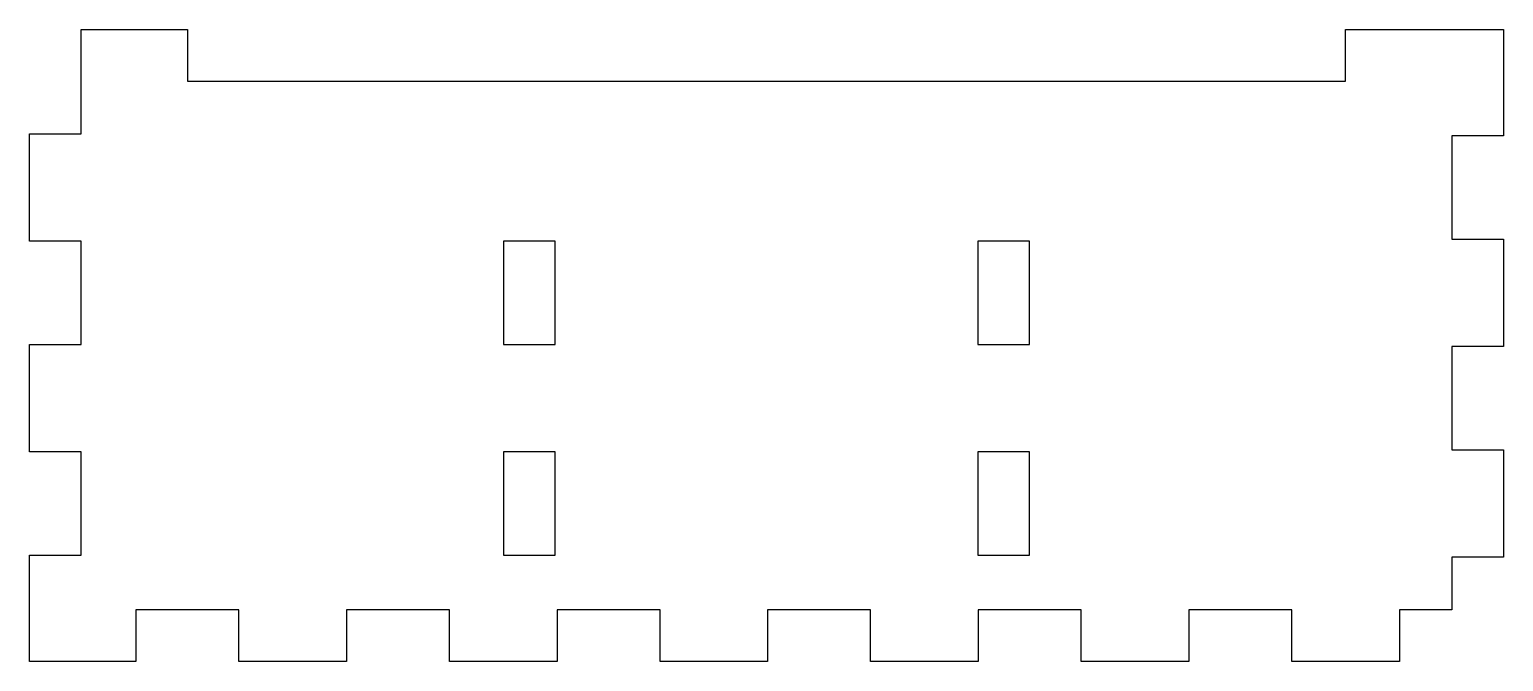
# Model space of a CAD drawing. Header units: millimetres. Extents: x 0 to 140, y 0 to 60.
import ezdxf

# ---------------------------------------------------------------- set-up
doc = ezdxf.new("R2010")
doc.units = ezdxf.units.MM

msp = doc.modelspace()

# ---------------------------------------------------------------- linework, layer by layer
at = {"color": 0}
for points in [[(135.1, 40.11), (140, 40.11), (140, 29.89), (135.1, 29.89), (135.1, 20.11), (140, 20.11), (140, 9.89), (135.1, 9.89), (135.1, 4.9), (130.11, 4.9), (130.11, 0), (119.89, 0), (119.89, 4.9), (110.11, 4.9), (110.11, 0), (99.89, 0), (99.89, 4.9), (90.11, 4.9), (90.11, 0), (79.89, 0), (79.89, 4.9), (70.11, 4.9), (70.11, 0), (59.89, 0), (59.89, 4.9), (50.11, 4.9), (50.11, 0), (39.89, 0), (39.89, 4.9), (30.11, 4.9), (30.11, 0), (19.89, 0), (19.89, 4.9), (10.11, 4.9), (10.11, 0), (0, 0), (0, 10.11), (4.9, 10.11), (4.9, 19.89), (0, 19.89), (0, 30.11), (4.9, 30.11), (4.9, 39.89), (0, 39.89), (0, 50.11), (4.9, 50.11), (4.9, 60), (15, 60), (15, 55.1), (125, 55.1), (125, 60), (140, 60), (140, 49.89), (135.1, 49.89), (135.1, 40.11)], [(45.03, 30.11), (49.93, 30.11), (49.93, 39.89), (45.03, 39.89), (45.03, 30.11)], [(94.97, 30.11), (94.97, 39.89), (90.07, 39.89), (90.07, 30.11), (94.97, 30.11)], [(45.03, 10.11), (49.93, 10.11), (49.93, 19.89), (45.03, 19.89), (45.03, 10.11)], [(94.97, 10.11), (94.97, 19.89), (90.07, 19.89), (90.07, 10.11), (94.97, 10.11)]]:
    msp.add_lwpolyline(points, dxfattribs=at)

doc.saveas('drawing.dxf')
